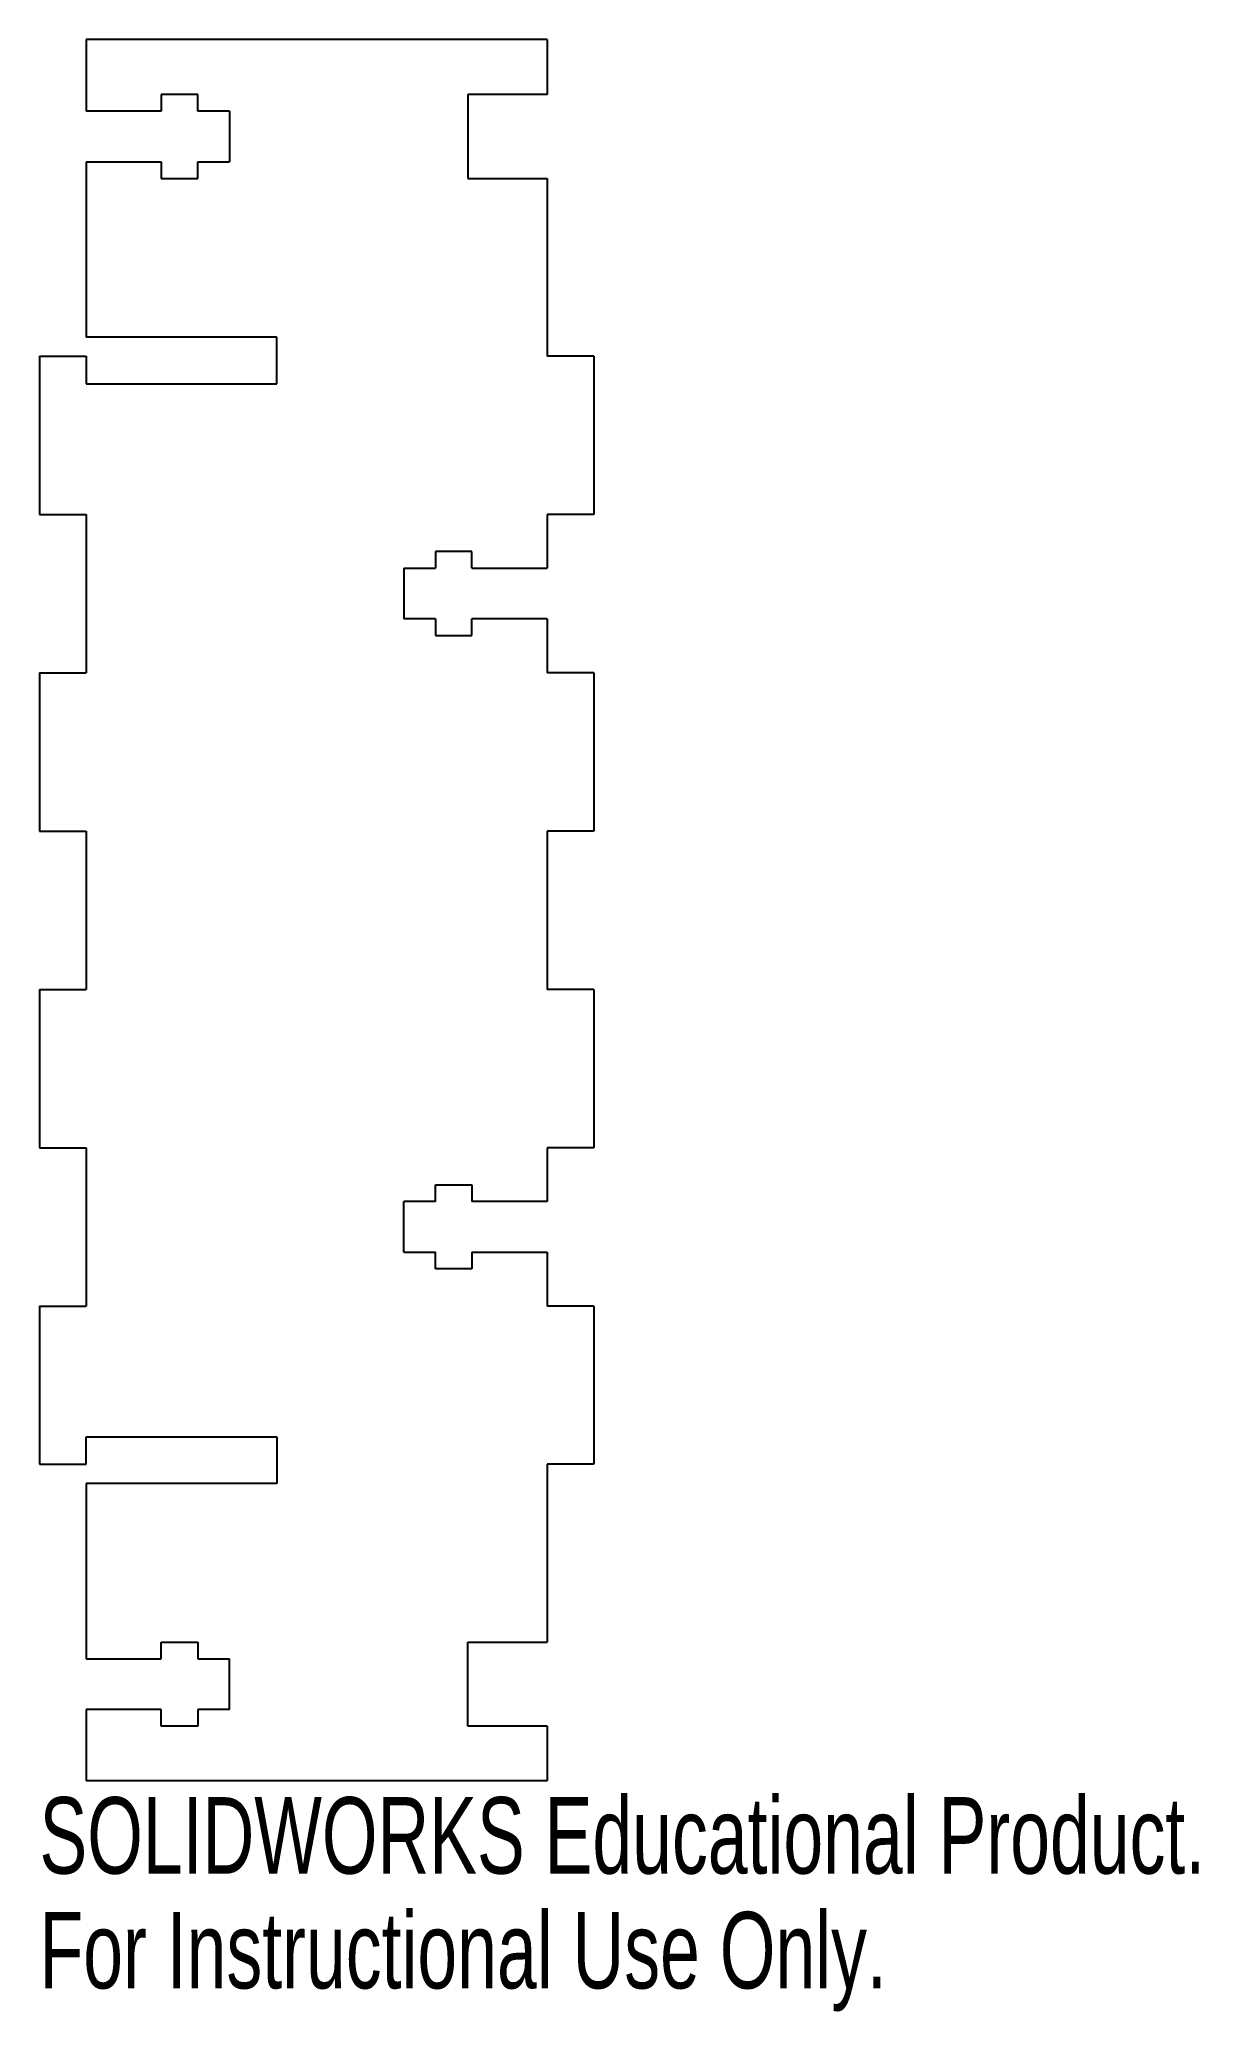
# Model space of a CAD drawing. Header units: millimetres. Extents: x 15 to 89, y -41 to 84.
import ezdxf

# ---------------------------------------------------------------- set-up
doc = ezdxf.new("R2010")
doc.units = ezdxf.units.MM
doc.styles.add('SLDTEXTSTYLE0', font='TXT', dxfattribs={"width": 0.7})

msp = doc.modelspace()

# ---------------------------------------------------------------- linework, layer by layer
at = {"color": 7, "linetype": 'Continuous', "lineweight": 25}
for p, q in [((47.43, 83.65), (18.3, 83.65)), ((18.3, 83.65), (18.3, 79.12)), ((47.43, 83.65), (47.43, 80.17)), ((23.05, 80.17), (23.05, 79.12)), ((25.35, 80.17), (23.05, 80.17)), ((25.35, 79.12), (25.35, 80.17)), ((42.43, 80.17), (42.43, 74.87)), ((47.43, 80.17), (42.43, 80.17)), ((23.05, 79.12), (18.3, 79.12)), ((27.35, 79.12), (25.35, 79.12)), ((27.35, 79.12), (27.35, 75.92)), ((18.3, 75.92), (23.05, 75.92)), ((18.3, 75.92), (18.3, 64.85)), ((23.05, 75.92), (23.05, 74.87)), ((23.05, 74.87), (25.35, 74.87)), ((25.35, 75.92), (27.35, 75.92)), ((25.35, 74.87), (25.35, 75.92)), ((42.43, 74.87), (47.43, 74.87)), ((47.43, 74.87), (47.43, 63.65)), ((30.36, 64.85), (18.3, 64.85)), ((30.36, 61.9), (30.36, 64.85)), ((15.35, 63.65), (18.3, 63.65)), ((15.35, 63.65), (15.35, 53.65)), ((18.3, 63.65), (18.3, 61.9)), ((50.38, 63.65), (47.43, 63.65)), ((50.38, 63.65), (50.38, 53.65)), ((18.3, 61.9), (30.36, 61.9)), ((15.35, 53.65), (18.3, 53.65)), ((18.3, 53.65), (18.3, 43.65)), ((47.43, 53.65), (47.43, 50.25)), ((50.38, 53.65), (47.43, 53.65)), ((40.38, 51.3), (40.38, 50.25)), ((42.68, 51.3), (40.38, 51.3)), ((42.68, 50.25), (42.68, 51.3)), ((38.38, 50.25), (38.38, 47.05)), ((38.38, 50.25), (40.38, 50.25)), ((42.68, 50.25), (47.43, 50.25)), ((40.38, 47.05), (38.38, 47.05)), ((40.38, 47.05), (40.38, 46)), ((47.43, 47.05), (42.68, 47.05)), ((42.68, 46), (42.68, 47.05)), ((47.43, 47.05), (47.43, 43.65)), ((40.38, 46), (42.68, 46)), ((15.35, 43.65), (18.3, 43.65)), ((15.35, 43.65), (15.35, 33.65)), ((50.38, 43.65), (47.43, 43.65)), ((50.38, 43.65), (50.38, 33.65)), ((15.35, 33.65), (18.3, 33.65)), ((18.3, 33.65), (18.3, 23.65)), ((47.43, 33.65), (47.43, 23.65)), ((50.38, 33.65), (47.43, 33.65)), ((15.35, 23.65), (18.3, 23.65)), ((15.35, 23.65), (15.35, 13.65)), ((50.38, 23.65), (47.43, 23.65)), ((50.38, 23.65), (50.38, 13.65)), ((15.35, 13.65), (18.3, 13.65)), ((18.3, 13.65), (18.3, 3.65)), ((47.43, 13.65), (47.43, 10.25)), ((50.38, 13.65), (47.43, 13.65)), ((40.38, 10.25), (40.38, 11.3)), ((40.38, 11.3), (42.68, 11.3)), ((42.68, 11.3), (42.68, 10.25)), ((38.38, 7.05), (38.38, 10.25)), ((40.38, 10.25), (38.38, 10.25)), ((47.43, 10.25), (42.68, 10.25)), ((38.38, 7.05), (40.38, 7.05)), ((40.38, 6), (40.38, 7.05)), ((42.68, 7.05), (47.43, 7.05)), ((42.68, 7.05), (42.68, 6)), ((47.43, 7.05), (47.43, 3.65)), ((42.68, 6), (40.38, 6)), ((15.35, 3.65), (18.3, 3.65)), ((15.35, 3.65), (15.35, -6.35)), ((50.38, 3.65), (47.43, 3.65)), ((50.38, 3.65), (50.38, -6.35)), ((18.3, -6.35), (18.3, -4.61)), ((18.3, -4.61), (30.36, -4.61)), ((30.36, -4.61), (30.36, -7.56)), ((15.35, -6.35), (18.3, -6.35)), ((47.43, -6.35), (47.43, -17.58)), ((50.38, -6.35), (47.43, -6.35)), ((30.36, -7.56), (18.3, -7.56)), ((18.3, -7.56), (18.3, -18.63)), ((18.3, -18.63), (23.05, -18.63)), ((23.05, -18.63), (23.05, -17.58)), ((23.05, -17.58), (25.35, -17.58)), ((25.35, -17.58), (25.35, -18.63)), ((25.35, -18.63), (27.35, -18.63)), ((27.35, -21.83), (27.35, -18.63)), ((42.43, -22.88), (42.43, -17.58)), ((42.43, -17.58), (47.43, -17.58)), ((23.05, -21.83), (18.3, -21.83)), ((18.3, -21.83), (18.3, -26.35)), ((23.05, -22.88), (23.05, -21.83)), ((27.35, -21.83), (25.35, -21.83)), ((25.35, -21.83), (25.35, -22.88)), ((25.35, -22.88), (23.05, -22.88)), ((47.43, -22.88), (42.43, -22.88)), ((47.43, -22.88), (47.43, -26.35)), ((47.43, -26.35), (18.3, -26.35))]:
    msp.add_line(p, q, dxfattribs=at)

# ---------------------------------------------------------------- texts
at = {"color": 7, "linetype": 'Continuous', "char_height": 4.8336, "attachment_point": 1, "style": 'SLDTEXTSTYLE0'}
for s, insert in [('SOLIDWORKS Educational Product.', (15.35, -27.37)), ('For Instructional Use Only.', (15.35, -34.62))]:
    msp.add_mtext(s, dxfattribs=dict(at, insert=insert))

doc.saveas('drawing.dxf')
